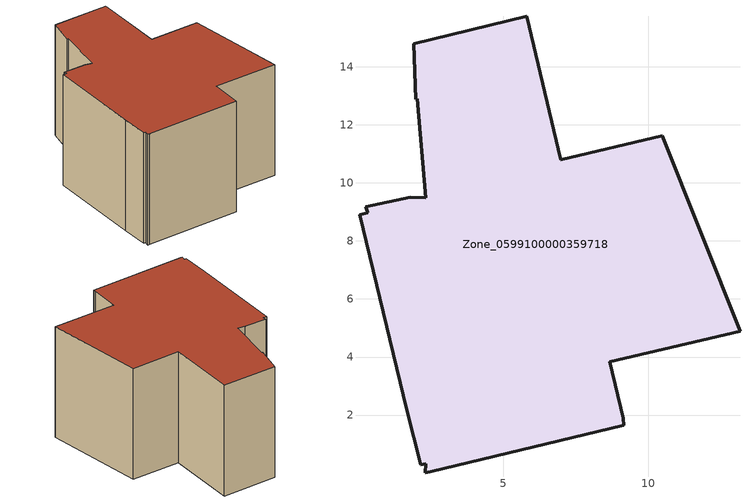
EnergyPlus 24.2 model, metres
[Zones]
Zone_0599100000359718
 floor ground (C_G): 0.27,9.17 1.8,9.5 2.33,9.49 2.04,12.89 1.99,12.88 1.92,14.8 5.81,15.74 6.99,10.79 10.49,11.62 13.16,4.89 8.68,3.84 9.14,1.9 9.16,1.64 2.48,0.04 2.32,0.01 2.33,0.32 2.17,0.28 1.68,2.18 0.05,8.9 0.33,8.97 z0
 wall outside (C_F): 6.99,10.79 5.81,15.74 1.92,14.8 1.99,12.88 2.04,12.89 2.33,9.49 1.8,9.5 0.27,9.17 0.33,8.97 0.05,8.9 1.68,2.18 2.17,0.28 2.33,0.32 2.32,0.01 2.48,0.04 9.16,1.64 9.14,1.9 8.68,3.84 13.16,4.89 10.49,11.62 6.99,10.79 z0:8.36
 roof outside (C_R): 1.8,9.5 0.27,9.17 0.33,8.97 0.05,8.9 1.68,2.18 2.17,0.28 2.33,0.32 2.32,0.01 2.48,0.04 9.16,1.64 9.14,1.9 8.68,3.84 13.16,4.89 10.49,11.62 6.99,10.79 5.81,15.74 1.92,14.8 1.99,12.88 2.04,12.89 2.33,9.49 z8.36
[BUILDING]
Pand.0599100000359718: North Axis=0; Terrain=City; Loads Convergence Tolerance Value=0.04; Temperature Convergence Tolerance Value=0.4; Solar Distribution=FullExterior; Maximum Number of Warmup Days=25; Minimum Number of Warmup Days=1
[Site:Location]
Rotterdam.The.Hague.AP_ZH_NLD Design_Conditions: Latitude=51.96; Longitude=4.45; Time Zone=1; Elevation=-4.5
[SITE:GROUNDTEMPERATURE:BUILDINGSURFACE]
18, 18, 18, 18, 18, 18, 18, 18, 18, 18, 18, 18
[MATERIAL] Thermal Absorptance=0.9; Solar Absorptance=0.7; Visible Absorptance=0.7
Name | Roughness | Thickness | Conductivity | Density | Specific Heat
G.D.1992-2005 | MediumSmooth | 0.15 | 0.06 | 540 | 1210
F.D.1992-2005 | Rough | 0.3 | 0.12 | 1920 | 840
R.D.1992-2005 | MediumRough | 0.2 | 0.08 | 1500 | 1000
[CONSTRUCTION]
C_G: G.D.1992-2005
C_F: F.D.1992-2005
C_R: R.D.1992-2005
[ZONE]
Zone_0599100000359718: Type=1; Multiplier=1; Ceiling Height=Autocalculate; Volume=Autocalculate; Floor Area=autocalculate; Part of Total Floor Area=Yes
[ZONEINFILTRATION:DESIGNFLOWRATE]
Infil_Zone_0599100000359718: Zone or ZoneList or Space or SpaceList=Zone_0599100000359718; Schedule=AlwaysOn; Design Flow Rate Calculation Method=Flow/Area; Flow Rate per Floor Area=0.0021; Constant Term Coefficient=1; Temperature Term Coefficient=0; Velocity Term Coefficient=0; Velocity Squared Term Coefficient=0
[HVACTEMPLATE:ZONE:IDEALLOADSAIRSYSTEM]
Zone_0599100000359718: Maximum Heating Supply Air Temperature=50; Minimum Cooling Supply Air Temperature=13; Maximum Heating Supply Air Humidity Ratio=0.0156; Minimum Cooling Supply Air Humidity Ratio=0.0077; Heating Limit=NoLimit; Cooling Limit=NoLimit; Dehumidification Control Type=ConstantSensibleHeatRatio; Cooling Sensible Heat Ratio=0.7; Dehumidification Setpoint=60; Humidification Control Type=None; Humidification Setpoint=30; Outdoor Air Method=None; Outdoor Air Flow Rate per Person=0.00944; Outdoor Air Flow Rate per Zone Floor Area=0; Outdoor Air Flow Rate per Zone=0; Demand Controlled Ventilation Type=None; Outdoor Air Economizer Type=NoEconomizer; Heat Recovery Type=None; Sensible Heat Recovery Effectiveness=0.7; Latent Heat Recovery Effectiveness=0.65
[ZONECONTROL:THERMOSTAT]
ThermostatControl_Zone_0599100000359718: Zone or ZoneList=Zone_0599100000359718; Control Type Schedule=DualSetpointControlType; Control 1=Thermostat_Zone_0599100000359718; Temperature Difference Between Cutout And Setpoint=0
[THERMOSTATSETPOINT:DUALSETPOINT]
Thermostat_Zone_0599100000359718: Heating Setpoint Temperature Schedule=HeatingSetpoint_Zone_0599100000359718; Cooling Setpoint Temperature Schedule=CoolingSetpoint_Zone_0599100000359718
[SCHEDULE:COMPACT]
HeatingSetpoint_Zone_0599100000359718: Through: 12/31, For: AllDays, Until: 24:00, 21
CoolingSetpoint_Zone_0599100000359718: Through: 12/31, For: AllDays, Until: 24:00, 24
DualSetpointControlType: Through: 12/31, For: AllDays, Until: 24:00, 4
AlwaysOn: Through: 12/31, For: AllDays, Until: 24:00, 1
